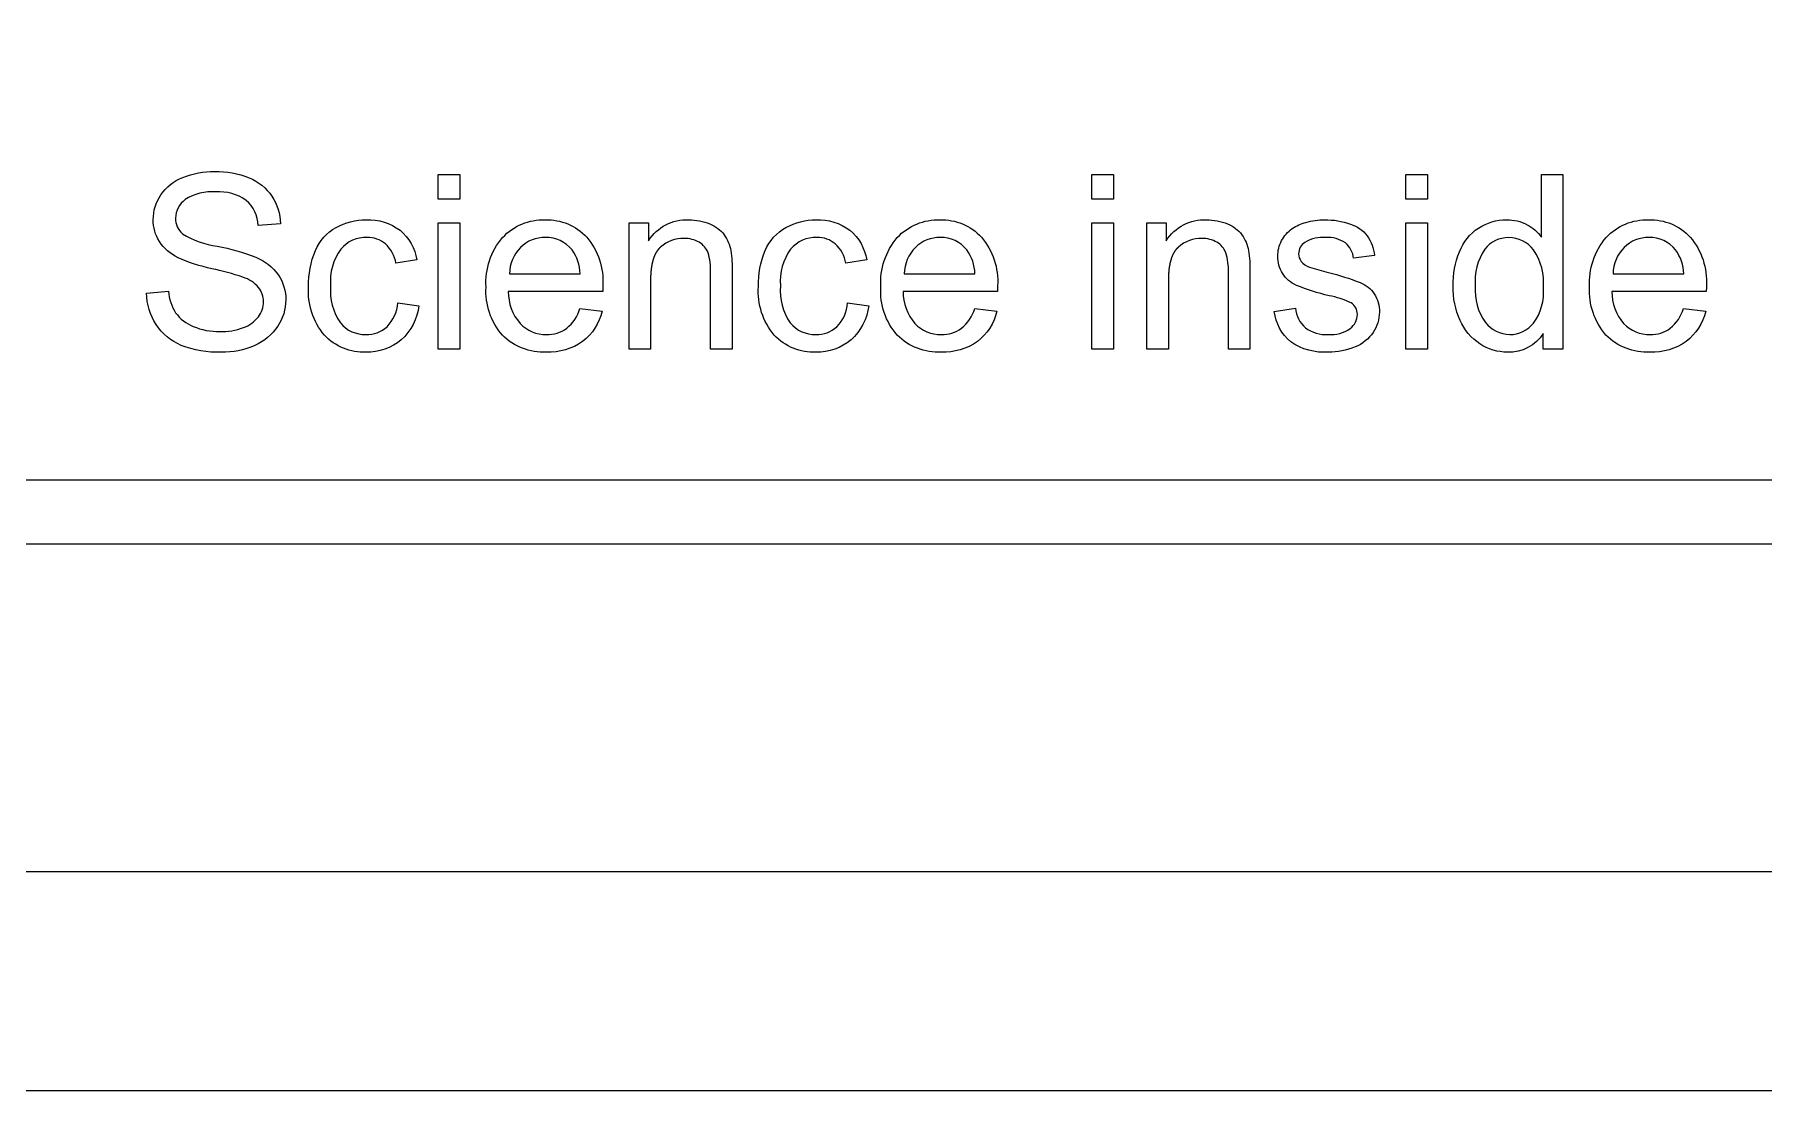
# Model space of a CAD drawing. Header units: millimetres. Extents: x -155 to 155, y -112 to 112.
# Drawn here: x 73.28 to 112.84, y -112.5 to -88.33 of the extents above; entities that cross this region are included whole.
import ezdxf

# ---------------------------------------------------------------- set-up
doc = ezdxf.new("R2010")
doc.units = ezdxf.units.MM
doc.layers.get('0').update_dxf_attribs({"lineweight": 25, "true_color": 0xffffff})

msp = doc.modelspace()

# ---------------------------------------------------------------- linework, layer by layer
for p, q in [((133.536, -98.536), (-133.536, -98.536)), ((135, -100), (-135, -100))]:
    msp.add_line(p, q)
at = {"flags": 128}
for points in [[(-155, -112.5), (155, -112.5), (155, 112.5), (-155, 112.5)], [(82.519, -92.102), (82.519, -91.537), (83.01, -91.537), (83.01, -92.102)], [(97.476, -92.102), (97.476, -91.537), (97.967, -91.537), (97.967, -92.102)], [(104.661, -92.102), (104.661, -91.537), (105.152, -91.537), (105.152, -92.102)], [(82.519, -95.537), (82.519, -92.64), (83.01, -92.64), (83.01, -95.537)], [(97.476, -95.537), (97.476, -92.64), (97.967, -92.64), (97.967, -95.537)], [(104.661, -95.537), (104.661, -92.64), (105.152, -92.64), (105.152, -95.537)], [(155, -107.5), (-155, -107.5), (-155, -112.5), (155, -112.5)]]:
    msp.add_lwpolyline(points, close=True, dxfattribs=at)
for points in [[(75.845, -94.252), (76.344, -94.209, 0.119456), (76.509, -94.701, 0.144044), (76.911, -95.012, 0.103667), (77.525, -95.131, 0.092959), (78.06, -95.041, 0.146076), (78.405, -94.794, 0.161532), (78.519, -94.451, 0.171255), (78.409, -94.123, 0.135609), (78.049, -93.887, 0.026241), (77.337, -93.692, -0.055931), (76.565, -93.442, -0.133153), (76.138, -93.069, -0.144675), (75.997, -92.571, -0.148723), (76.169, -92.005, -0.154319), (76.671, -91.606, -0.098949), (77.405, -91.469, -0.100426), (78.19, -91.612, -0.151768), (78.712, -92.034, -0.13895), (78.909, -92.664), (78.401, -92.702, 0.202244), (78.124, -92.129, 0.172814), (77.427, -91.936, 0.16569), (76.727, -92.112, 0.239258), (76.508, -92.536, 0.223505), (76.663, -92.891, 0.101573), (77.461, -93.176, -0.04372), (78.347, -93.431, -0.138139), (78.862, -93.839, -0.15259), (79.029, -94.408, -0.147631), (78.846, -95.009, -0.145213), (78.321, -95.449, -0.108739), (77.55, -95.606, -0.101357), (76.64, -95.447, -0.149848), (76.064, -94.971, -0.142028)], [(107.799, -95.537), (107.799, -95.172, -0.273687), (106.988, -95.603, -0.149607), (106.351, -95.412, -0.141726), (105.901, -94.878, -0.110239), (105.741, -94.091, -0.098048), (105.886, -93.304, -0.155798), (106.32, -92.762, -0.148364), (106.966, -92.574, -0.126025), (107.433, -92.685, -0.114255), (107.766, -92.973), (107.766, -91.537), (108.254, -91.537), (108.254, -95.537)], [(81.592, -94.476), (82.075, -94.539, -0.181532), (81.67, -95.32, -0.186073), (80.869, -95.603, -0.217237), (79.913, -95.214, -0.192581), (79.551, -94.099, -0.104741), (79.707, -93.278, -0.168109), (80.18, -92.75, -0.129153), (80.872, -92.574, -0.173081), (81.644, -92.813, -0.184057), (82.029, -93.491), (81.551, -93.565, 0.162214), (81.31, -93.125, 0.183631), (80.891, -92.978, 0.227309), (80.288, -93.244, 0.178335), (80.056, -94.086, 0.173093), (80.28, -94.934, 0.231966), (80.864, -95.199, 0.193933), (81.347, -95.022, 0.175193)], [(85.76, -94.604), (86.268, -94.667, -0.170625), (85.823, -95.357, -0.166218), (84.994, -95.603, -0.213268), (83.985, -95.211, -0.196841), (83.613, -94.113, -0.193731), (83.99, -92.978, -0.217096), (84.966, -92.574, -0.217399), (85.916, -92.97, -0.193466), (86.284, -94.083, -0.00714), (86.282, -94.214), (84.121, -94.214, 0.180734), (84.391, -94.945, 0.213524), (84.996, -95.199, 0.164855), (85.458, -95.057, 0.147789)], [(86.886, -95.537), (86.886, -92.64), (87.328, -92.64), (87.328, -93.052, -0.267026), (88.25, -92.574, -0.102462), (88.732, -92.668, -0.1383), (89.06, -92.915, -0.105), (89.213, -93.278, -0.042594), (89.241, -93.756), (89.241, -95.537), (88.749, -95.537), (88.749, -93.775, 0.08613), (88.692, -93.326, 0.170289), (88.489, -93.089, 0.139426), (88.146, -93, 0.187696), (87.605, -93.199), (87.603, -93.201), (87.601, -93.202), (87.6, -93.204), (87.598, -93.205), (87.596, -93.207), (87.594, -93.209), (87.593, -93.21), (87.591, -93.212), (87.589, -93.213), (87.587, -93.215), (87.586, -93.217), (87.584, -93.218), (87.582, -93.22), (87.581, -93.222), (87.579, -93.224), (87.577, -93.225), (87.576, -93.227), (87.574, -93.229), (87.572, -93.231), (87.571, -93.232), (87.569, -93.234), (87.567, -93.236), (87.566, -93.238), (87.564, -93.24), (87.562, -93.241), (87.561, -93.243), (87.559, -93.245), (87.558, -93.247), (87.556, -93.249), (87.555, -93.251), (87.553, -93.253), (87.551, -93.254), (87.55, -93.256), (87.548, -93.258), (87.547, -93.26), (87.545, -93.262), (87.544, -93.264), (87.542, -93.266), (87.541, -93.268), (87.539, -93.27), (87.538, -93.272), (87.536, -93.274), (87.535, -93.276), (87.533, -93.278), (87.532, -93.28), (87.53, -93.282), (87.529, -93.284), (87.527, -93.286), (87.526, -93.288), (87.525, -93.29), (87.523, -93.293), (87.522, -93.295), (87.52, -93.297), (87.519, -93.299), (87.517, -93.301), (87.516, -93.303), (87.515, -93.305), (87.513, -93.308), (87.512, -93.31), (87.511, -93.312), (87.509, -93.314), (87.508, -93.316), (87.506, -93.319), (87.505, -93.321), (87.504, -93.323), (87.502, -93.325), (87.501, -93.328), (87.5, -93.33), (87.499, -93.332), (87.497, -93.335), (87.496, -93.337), (87.495, -93.339), (87.493, -93.342), (87.492, -93.344), (87.491, -93.346), (87.49, -93.349), (87.488, -93.351), (87.487, -93.354), (87.486, -93.356), (87.485, -93.358), (87.483, -93.361), (87.482, -93.363), (87.481, -93.366), (87.48, -93.368), (87.479, -93.371), (87.477, -93.373), (87.476, -93.376), (87.475, -93.378), (87.474, -93.381), (87.473, -93.383), (87.472, -93.386), (87.47, -93.388), (87.469, -93.391), (87.468, -93.394), (87.467, -93.396), (87.466, -93.399), (87.465, -93.401), (87.464, -93.404), (87.463, -93.407), (87.462, -93.409), (87.461, -93.412), (87.459, -93.415), (87.458, -93.417), (87.457, -93.42), (87.456, -93.423), (87.455, -93.425), (87.454, -93.428), (87.453, -93.431), (87.452, -93.433), (87.451, -93.436), (87.45, -93.439), (87.449, -93.442), (87.448, -93.445), (87.447, -93.447), (87.446, -93.45), (87.445, -93.453), (87.444, -93.456), (87.443, -93.459), (87.442, -93.461), (87.441, -93.464), (87.44, -93.467), (87.439, -93.47), (87.438, -93.473), (87.438, -93.476), (87.437, -93.479), (87.436, -93.482), (87.435, -93.485), (87.434, -93.488), (87.433, -93.491), (87.432, -93.494), (87.431, -93.496), (87.43, -93.499), (87.43, -93.502), (87.429, -93.505), (87.428, -93.509), (87.427, -93.512), (87.426, -93.515), (87.425, -93.518), (87.425, -93.521), (87.424, -93.524), (87.423, -93.527), (87.422, -93.53), (87.421, -93.533), (87.421, -93.536), (87.42, -93.539), (87.419, -93.542), (87.418, -93.546), (87.418, -93.549), (87.417, -93.552), (87.416, -93.555), (87.415, -93.558), (87.415, -93.562), (87.414, -93.565), (87.413, -93.568), (87.412, -93.571), (87.412, -93.575), (87.411, -93.578), (87.41, -93.581), (87.41, -93.584), (87.409, -93.588), (87.408, -93.591), (87.408, -93.594), (87.407, -93.598), (87.406, -93.601), (87.406, -93.604), (87.405, -93.608), (87.405, -93.611), (87.404, -93.614), (87.403, -93.618), (87.403, -93.621), (87.402, -93.625), (87.402, -93.628), (87.401, -93.631), (87.4, -93.635), (87.4, -93.638), (87.399, -93.642), (87.399, -93.645), (87.398, -93.649), (87.398, -93.652), (87.397, -93.656), (87.397, -93.659), (87.396, -93.663), (87.396, -93.666), (87.395, -93.67), (87.395, -93.674), (87.394, -93.677), (87.394, -93.681), (87.393, -93.684), (87.393, -93.688), (87.392, -93.692), (87.392, -93.695), (87.391, -93.699), (87.391, -93.703), (87.39, -93.706), (87.39, -93.71), (87.389, -93.714), (87.389, -93.717), (87.389, -93.721), (87.388, -93.725), (87.388, -93.728), (87.387, -93.732), (87.387, -93.736), (87.387, -93.74), (87.386, -93.743), (87.386, -93.747), (87.386, -93.751), (87.385, -93.755), (87.385, -93.759), (87.385, -93.763), (87.384, -93.766), (87.384, -93.77), (87.384, -93.774), (87.383, -93.778), (87.383, -93.782), (87.383, -93.786), (87.383, -93.79), (87.382, -93.794), (87.382, -93.797), (87.382, -93.801), (87.381, -93.805), (87.381, -93.809), (87.381, -93.813), (87.381, -93.817), (87.381, -93.821), (87.38, -93.825), (87.38, -93.829), (87.38, -93.833), (87.38, -93.837), (87.38, -93.841), (87.379, -93.845), (87.379, -93.85), (87.379, -93.854), (87.379, -93.858), (87.379, -93.862), (87.379, -93.866), (87.378, -93.87), (87.378, -93.874), (87.378, -93.878), (87.378, -93.882), (87.378, -93.887), (87.378, -93.891), (87.378, -93.895), (87.378, -93.899), (87.377, -93.903), (87.377, -93.908), (87.377, -93.912), (87.377, -93.916), (87.377, -93.92), (87.377, -93.925), (87.377, -93.929), (87.377, -93.933), (87.377, -93.938), (87.377, -93.942), (87.377, -93.946), (87.377, -93.95), (87.377, -93.955), (87.377, -95.537)], [(91.886, -94.476), (92.369, -94.539, -0.181532), (91.964, -95.32, -0.186073), (91.163, -95.603, -0.217237), (90.206, -95.214, -0.192581), (89.845, -94.099, -0.104741), (90, -93.278, -0.168109), (90.474, -92.75, -0.129153), (91.165, -92.574, -0.173081), (91.938, -92.813, -0.184057), (92.322, -93.491), (91.845, -93.565, 0.162214), (91.603, -93.125, 0.183631), (91.185, -92.978, 0.227309), (90.582, -93.244, 0.178335), (90.35, -94.086, 0.173093), (90.573, -94.934, 0.231966), (91.157, -95.199, 0.193933), (91.64, -95.022, 0.175193)], [(94.794, -94.604), (95.301, -94.667, -0.170625), (94.856, -95.357, -0.166218), (94.027, -95.603, -0.213268), (93.019, -95.211, -0.196841), (92.646, -94.113, -0.193731), (93.023, -92.978, -0.217096), (94, -92.574, -0.217399), (94.949, -92.97, -0.193466), (95.317, -94.083, -0.00714), (95.315, -94.214), (93.154, -94.214, 0.180734), (93.424, -94.945, 0.213524), (94.03, -95.199, 0.164855), (94.491, -95.057, 0.147789)], [(98.734, -95.537), (98.734, -92.64), (99.176, -92.64), (99.176, -93.052, -0.267026), (100.098, -92.574, -0.102462), (100.58, -92.668, -0.1383), (100.909, -92.915, -0.105), (101.061, -93.278, -0.042594), (101.089, -93.756), (101.089, -95.537), (100.598, -95.537), (100.598, -93.775, 0.08613), (100.54, -93.326, 0.170289), (100.337, -93.089, 0.139426), (99.995, -93, 0.187696), (99.453, -93.199), (99.451, -93.201), (99.449, -93.202), (99.448, -93.204), (99.446, -93.205), (99.444, -93.207), (99.442, -93.209), (99.441, -93.21), (99.439, -93.212), (99.437, -93.213), (99.436, -93.215), (99.434, -93.217), (99.432, -93.218), (99.43, -93.22), (99.429, -93.222), (99.427, -93.224), (99.425, -93.225), (99.424, -93.227), (99.422, -93.229), (99.42, -93.231), (99.419, -93.232), (99.417, -93.234), (99.416, -93.236), (99.414, -93.238), (99.412, -93.24), (99.411, -93.241), (99.409, -93.243), (99.408, -93.245), (99.406, -93.247), (99.404, -93.249), (99.403, -93.251), (99.401, -93.253), (99.4, -93.254), (99.398, -93.256), (99.397, -93.258), (99.395, -93.26), (99.393, -93.262), (99.392, -93.264), (99.39, -93.266), (99.389, -93.268), (99.387, -93.27), (99.386, -93.272), (99.384, -93.274), (99.383, -93.276), (99.381, -93.278), (99.38, -93.28), (99.379, -93.282), (99.377, -93.284), (99.376, -93.286), (99.374, -93.288), (99.373, -93.29), (99.371, -93.293), (99.37, -93.295), (99.368, -93.297), (99.367, -93.299), (99.366, -93.301), (99.364, -93.303), (99.363, -93.305), (99.362, -93.308), (99.36, -93.31), (99.359, -93.312), (99.357, -93.314), (99.356, -93.316), (99.355, -93.319), (99.353, -93.321), (99.352, -93.323), (99.351, -93.325), (99.349, -93.328), (99.348, -93.33), (99.347, -93.332), (99.345, -93.335), (99.344, -93.337), (99.343, -93.339), (99.342, -93.342), (99.34, -93.344), (99.339, -93.346), (99.338, -93.349), (99.337, -93.351), (99.335, -93.354), (99.334, -93.356), (99.333, -93.358), (99.332, -93.361), (99.33, -93.363), (99.329, -93.366), (99.328, -93.368), (99.327, -93.371), (99.326, -93.373), (99.325, -93.376), (99.323, -93.378), (99.322, -93.381), (99.321, -93.383), (99.32, -93.386), (99.319, -93.388), (99.318, -93.391), (99.316, -93.394), (99.315, -93.396), (99.314, -93.399), (99.313, -93.401), (99.312, -93.404), (99.311, -93.407), (99.31, -93.409), (99.309, -93.412), (99.308, -93.415), (99.307, -93.417), (99.306, -93.42), (99.304, -93.423), (99.303, -93.425), (99.302, -93.428), (99.301, -93.431), (99.3, -93.433), (99.299, -93.436), (99.298, -93.439), (99.297, -93.442), (99.296, -93.445), (99.295, -93.447), (99.294, -93.45), (99.293, -93.453), (99.292, -93.456), (99.291, -93.459), (99.29, -93.461), (99.29, -93.464), (99.289, -93.467), (99.288, -93.47), (99.287, -93.473), (99.286, -93.476), (99.285, -93.479), (99.284, -93.482), (99.283, -93.485), (99.282, -93.488), (99.281, -93.491), (99.28, -93.494), (99.28, -93.496), (99.279, -93.499), (99.278, -93.502), (99.277, -93.505), (99.276, -93.509), (99.275, -93.512), (99.274, -93.515), (99.274, -93.518), (99.273, -93.521), (99.272, -93.524), (99.271, -93.527), (99.27, -93.53), (99.27, -93.533), (99.269, -93.536), (99.268, -93.539), (99.267, -93.542), (99.267, -93.546), (99.266, -93.549), (99.265, -93.552), (99.264, -93.555), (99.264, -93.558), (99.263, -93.562), (99.262, -93.565), (99.261, -93.568), (99.261, -93.571), (99.26, -93.575), (99.259, -93.578), (99.259, -93.581), (99.258, -93.584), (99.257, -93.588), (99.257, -93.591), (99.256, -93.594), (99.255, -93.598), (99.255, -93.601), (99.254, -93.604), (99.253, -93.608), (99.253, -93.611), (99.252, -93.614), (99.252, -93.618), (99.251, -93.621), (99.25, -93.625), (99.25, -93.628), (99.249, -93.631), (99.249, -93.635), (99.248, -93.638), (99.247, -93.642), (99.247, -93.645), (99.246, -93.649), (99.246, -93.652), (99.245, -93.656), (99.245, -93.659), (99.244, -93.663), (99.244, -93.666), (99.243, -93.67), (99.243, -93.674), (99.242, -93.677), (99.242, -93.681), (99.241, -93.684), (99.241, -93.688), (99.24, -93.692), (99.24, -93.695), (99.239, -93.699), (99.239, -93.703), (99.239, -93.706), (99.238, -93.71), (99.238, -93.714), (99.237, -93.717), (99.237, -93.721), (99.237, -93.725), (99.236, -93.728), (99.236, -93.732), (99.235, -93.736), (99.235, -93.74), (99.235, -93.743), (99.234, -93.747), (99.234, -93.751), (99.234, -93.755), (99.233, -93.759), (99.233, -93.763), (99.233, -93.766), (99.232, -93.77), (99.232, -93.774), (99.232, -93.778), (99.231, -93.782), (99.231, -93.786), (99.231, -93.79), (99.23, -93.794), (99.23, -93.797), (99.23, -93.801), (99.23, -93.805), (99.229, -93.809), (99.229, -93.813), (99.229, -93.817), (99.229, -93.821), (99.229, -93.825), (99.228, -93.829), (99.228, -93.833), (99.228, -93.837), (99.228, -93.841), (99.228, -93.845), (99.227, -93.85), (99.227, -93.854), (99.227, -93.858), (99.227, -93.862), (99.227, -93.866), (99.227, -93.87), (99.226, -93.874), (99.226, -93.878), (99.226, -93.882), (99.226, -93.887), (99.226, -93.891), (99.226, -93.895), (99.226, -93.899), (99.226, -93.903), (99.226, -93.908), (99.226, -93.912), (99.225, -93.916), (99.225, -93.92), (99.225, -93.925), (99.225, -93.929), (99.225, -93.933), (99.225, -93.938), (99.225, -93.942), (99.225, -93.946), (99.225, -93.95), (99.225, -93.955), (99.225, -95.537)], [(101.647, -94.672), (102.132, -94.596, 0.191729), (102.36, -95.044, 0.177012), (102.883, -95.199, 0.174727), (103.385, -95.061, 0.231674), (103.549, -94.738, 0.268899), (103.404, -94.476, 0.062319), (102.902, -94.31, -0.042932), (102.153, -94.074, -0.147769), (101.836, -93.798, -0.14091), (101.729, -93.409, -0.125769), (101.817, -93.05, -0.116437), (102.059, -92.776, -0.085494), (102.371, -92.633, -0.072456), (102.795, -92.574, -0.091222), (103.394, -92.672, -0.14554), (103.775, -92.938, -0.116932), (103.944, -93.387), (103.464, -93.453, 0.196456), (103.274, -93.104, 0.170944), (102.831, -92.978, 0.158213), (102.348, -93.09, 0.243264), (102.203, -93.352, 0.172921), (102.263, -93.524, 0.134786), (102.452, -93.655, 0.014218), (102.885, -93.78, -0.031575), (103.613, -94.008, -0.143007), (103.936, -94.266, -0.155188), (104.053, -94.686, -0.1501), (103.91, -95.149, -0.146876), (103.497, -95.484, -0.104578), (102.885, -95.603, -0.168482), (102.025, -95.368, -0.187793)], [(111.011, -94.604), (111.519, -94.667, -0.170625), (111.074, -95.357, -0.166218), (110.245, -95.603, -0.213268), (109.236, -95.211, -0.196841), (108.864, -94.113, -0.193731), (109.241, -92.978, -0.217096), (110.217, -92.574, -0.217399), (111.167, -92.97, -0.193466), (111.535, -94.083, -0.00714), (111.533, -94.214), (109.372, -94.214, 0.180734), (109.642, -94.945, 0.213524), (110.247, -95.199, 0.164855), (110.709, -95.057, 0.147789)], [(84.148, -93.81), (85.766, -93.81, 0.150802), (85.58, -93.262, 0.235334), (84.972, -92.978, 0.204399), (84.403, -93.204, 0.189936)], [(93.181, -93.81), (94.799, -93.81, 0.150802), (94.614, -93.262, 0.235334), (94.005, -92.978, 0.204399), (93.436, -93.204, 0.189936)], [(106.246, -94.091, 0.177162), (106.481, -94.923, 0.230174), (107.035, -95.199, 0.23009), (107.582, -94.936, 0.177256), (107.807, -94.132, 0.170425), (107.578, -93.259, 0.235699), (107.013, -92.981, 0.236188), (106.466, -93.248, 0.169799)], [(109.399, -93.81), (111.017, -93.81, 0.150802), (110.831, -93.262, 0.235334), (110.223, -92.978, 0.204399), (109.654, -93.204, 0.189936)]]:
    msp.add_lwpolyline(points, format="xyb", close=True, dxfattribs=at)

doc.saveas('drawing.dxf')
